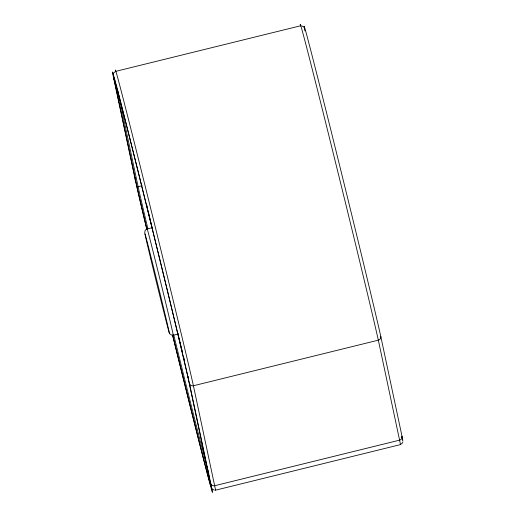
<?xml version="1.0" encoding="UTF-8"?>
<svg xmlns="http://www.w3.org/2000/svg" width="516" height="516" viewBox="0 0 516 516"><rect width="100%" height="100%" fill="white"/><g stroke="black" fill="none" stroke-linecap="round" stroke-linejoin="round"><path stroke-width="0.77" d="M113.127 74.214L113.572 72.962L115.61 71.382L300.531 25.8M402.873 441.786L402.428 443.038L400.39 444.618L215.469 490.2M146.002 229.536L145.099 230.517L144.719 233M142.087 185.702L138.107 186.689A1.097 1.064 -12 0 1 136.785 185.915L115.532 85.933A1.097 1.064 -12 0 0 116.855 86.707M147.125 228.962L152.439 227.653A54.728 0.426 76.2 0 0 152.484 228.053M173.324 335.239L178.639 333.929M301.75 25.819L303.982 27.167M172.06 335.252L169.829 333.904M214.25 490.181L212.018 488.833M115.545 85.991A154.303 1.193 76.2 0 1 144.241 196.37A154.303 1.193 76.2 0 1 187.914 377.222L209.167 477.223A1.097 1.064 -12 0 1 209.69 476.036M117.68 90.61L138.107 186.689A153.246 1.187 76.2 0 0 147.847 228.627M147.202 229.536A54.728 0.426 76.2 0 1 160.611 281.891A54.728 0.426 76.2 0 1 173.137 334.723M187.914 377.241A1.097 1.064 -12 0 1 188.108 376.345M209.154 477.165A154.303 1.193 76.2 0 1 172.57 334.91M146.95 229.652A154.303 1.193 76.2 0 1 136.792 185.934M208.825 473.856A153.246 1.187 76.2 0 1 208.406 472.327M208.187 471.501A153.246 1.187 76.2 0 1 173.705 334.903M184.393 359.871A153.246 1.187 76.2 0 1 183.819 357.549M182.47 352.112A153.246 1.187 76.2 0 1 177.956 333.858M151.91 226.795A153.246 1.187 76.2 0 1 148.131 210.857M147.228 207.013A153.246 1.187 76.2 0 1 146.667 204.607M115.603 71.614A164.191 1.271 76.2 0 1 150.491 207.625A164.191 1.271 76.2 0 1 193.416 385.755L214.662 485.73A164.191 1.271 76.2 0 1 215.372 490.065M114.004 79.787A160.857 1.245 76.2 0 1 143.919 194.861A160.857 1.245 76.2 0 1 189.443 383.388M114.223 77.606A3.283 3.193 -12 0 0 113.991 79.735L135.244 179.716A3.283 3.193 -12 0 1 135.469 177.588M300.525 26.032A164.191 1.271 76.2 0 1 335.419 162.037A164.191 1.271 76.2 0 1 378.338 340.167L399.59 440.148A164.191 1.271 76.2 0 1 400.293 444.482M304.956 30.954A160.857 1.245 76.2 0 1 304.704 29.676M304.621 29.193A160.857 1.245 76.2 0 1 337.638 157.451A160.857 1.245 76.2 0 1 380.743 336.232M210.696 483.369A160.857 1.245 76.2 0 1 172.654 335.452M146.821 229.401A160.857 1.245 76.2 0 1 135.256 179.768M401.996 436.214A160.857 1.245 76.2 0 1 402.183 438.948M401.803 437.658A160.857 1.245 76.2 0 1 401.583 436.904M378.338 340.167L193.416 385.755A3.283 3.193 -12 0 1 189.456 383.44L210.709 483.421A3.283 3.193 -12 0 0 214.662 485.73L399.59 440.148A3.283 3.193 -12 0 0 402.009 436.265L380.756 336.284A3.283 3.193 -12 0 1 378.338 340.167M150.543 257.987A51.445 0.4 76.2 0 0 169.351 332.839A51.445 0.4 76.2 0 0 151.214 257.839A51.445 0.4 76.2 0 0 150.543 257.987"/></g></svg>
